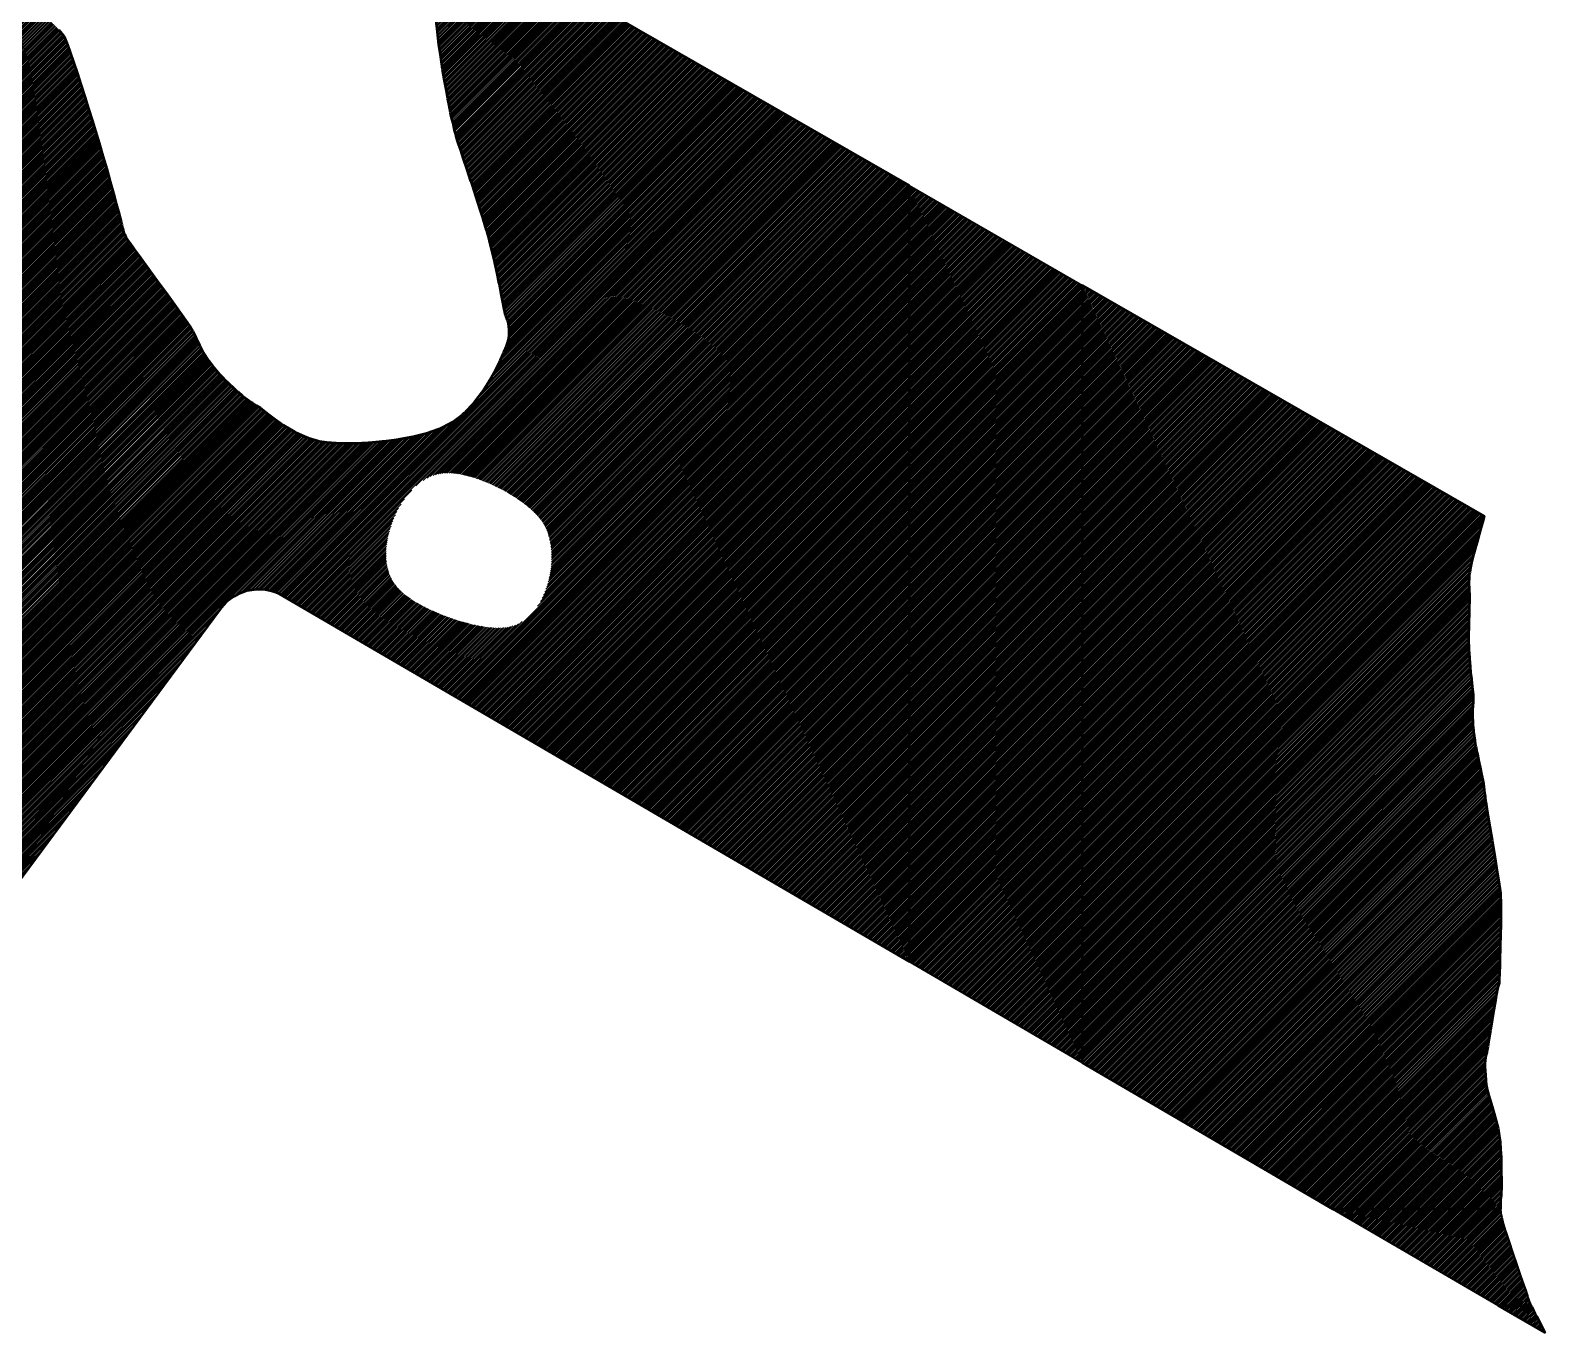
# Model space of a CAD drawing. Header units: metres. Extents: x 729569 to 733474, y 1423763 to 1426173.
# Drawn here: x 732078.2 to 732235.3, y 1424940 to 1425075.1 of the extents above; entities that cross this region are included whole.
import ezdxf

# ---------------------------------------------------------------- set-up
doc = ezdxf.new("R2010")
doc.units = ezdxf.units.M
for name, color, linetype in [('GREEN_AREA', 7, 'Continuous'), ('PARCEL_BORDER', 7, 'Continuous'), ('ROADS_LOCAL', 7, 'Continuous'), ('ROADS_MAIN', 7, 'Continuous')]:
    doc.layers.add(name, color=color, linetype=linetype)

msp = doc.modelspace()

# ---------------------------------------------------------------- hatches: boundary and pattern name
at = {"layer": 'GREEN_AREA', "true_color": 0x96c896}
h = msp.add_hatch(dxfattribs=at)
h.set_pattern_fill('SOLID')
h.paths.add_polyline_path([(732054.48, 1425102.01), (732054.74, 1425103.27), (732054.97, 1425104.36), (732055.14, 1425105.15), (732055.2, 1425105.41), (732055.22, 1425105.48), (732055.26, 1425105.62), (732055.31, 1425105.8), (732055.35, 1425105.96), (732055.4, 1425106.19), (732055.43, 1425106.42), (732055.45, 1425106.61), (732055.46, 1425106.78), (732055.46, 1425106.82), (732055.47, 1425106.88), (732055.54, 1425107.4), (732055.54, 1425107.42), (732055.64, 1425108.18), (732055.65, 1425108.22), (732055.76, 1425109.16), (732055.77, 1425109.22), (732055.87, 1425110.28), (732055.88, 1425110.35), (732055.96, 1425111.47), (732055.97, 1425111.57), (732056.01, 1425112.69), (732056.02, 1425112.83), (732056.02, 1425112.84), (732072.45, 1425112.84), (732072.36, 1425112.67), (732072.35, 1425112.65), (732072.01, 1425111.99), (732071.97, 1425111.9), (732071.64, 1425111.19), (732071.57, 1425111.04), (732071.27, 1425110.28), (732071.19, 1425110.08), (732070.94, 1425109.27), (732070.86, 1425109.01), (732070.67, 1425108.15), (732070.61, 1425107.77), (732070.54, 1425107), (732070.53, 1425106.75), (732070.52, 1425105.72), (732070.52, 1425105.6), (732070.56, 1425104.37), (732070.57, 1425104.3), (732070.64, 1425102.93), (732070.65, 1425102.89), (732070.75, 1425101.45), (732070.75, 1425101.42), (732070.86, 1425099.97), (732070.87, 1425099.96), (732070.98, 1425098.56), (732071.08, 1425097.29), (732071.16, 1425096.22), (732071.19, 1425095.43), (732071.2, 1425094.63), (732071.17, 1425093.82), (732071.12, 1425092.98), (732071.08, 1425092.15), (732071.07, 1425092.1), (732071.04, 1425091.32), (732071.04, 1425091.19), (732071.05, 1425090.48), (732071.06, 1425090.24), (732071.11, 1425089.6), (732071.17, 1425089.22), (732071.29, 1425088.65), (732071.36, 1425088.38), (732071.46, 1425088.11), (732071.76, 1425087.41), (732071.95, 1425087.02), (732072.37, 1425086.33), (732072.52, 1425086.11), (732072.98, 1425085.48), (732073.08, 1425085.35), (732073.52, 1425084.82), (732073.58, 1425084.75), (732073.76, 1425084.54), (732073.76, 1425084.53), (732073.85, 1425084.23), (732073.97, 1425083.95), (732074.12, 1425083.69), (732074.29, 1425083.44), (732074.49, 1425083.21), (732074.71, 1425083), (732074.84, 1425082.87), (732075.06, 1425082.7), (732075.12, 1425082.66), (732075.4, 1425082.28), (732075.96, 1425081.48), (732076.62, 1425080.55), (732076.62, 1425080.54), (732077.31, 1425079.58), (732077.32, 1425079.56), (732077.96, 1425078.66), (732077.98, 1425078.63), (732078.53, 1425077.89), (732078.58, 1425077.82), (732078.97, 1425077.33), (732079.11, 1425077.16), (732079.56, 1425076.66), (732079.67, 1425076.55), (732080.12, 1425076.1), (732080.17, 1425076.05), (732080.58, 1425075.66), (732080.89, 1425075.36), (732081.1, 1425075.12), (732081.3, 1425074.89), (732081.47, 1425074.68), (732081.57, 1425074.54), (732081.66, 1425074.4), (732081.74, 1425074.25), (732081.81, 1425074.08), (732082.01, 1425073.54), (732082.3, 1425072.74), (732082.63, 1425071.75), (732083.01, 1425070.63), (732083.41, 1425069.42), (732083.81, 1425068.17), (732084.21, 1425066.92), (732084.59, 1425065.73), (732084.93, 1425064.61), (732085.3, 1425063.35), (732085.69, 1425062.01), (732086.08, 1425060.66), (732086.45, 1425059.34), (732086.79, 1425058.12), (732087.08, 1425057.07), (732087.31, 1425056.24), (732087.46, 1425055.7), (732087.49, 1425055.58), (732087.5, 1425055.55), (732087.52, 1425055.45), (732087.55, 1425055.34), (732087.59, 1425055.19), (732087.61, 1425055), (732087.64, 1425054.88), (732087.69, 1425054.64), (732087.74, 1425054.46), (732087.84, 1425054.13), (732087.92, 1425053.94), (732088.06, 1425053.62), (732088.25, 1425053.32), (732088.43, 1425053.06), (732088.47, 1425053.01), (732088.93, 1425052.37), (732088.93, 1425052.36), (732089.61, 1425051.44), (732090.43, 1425050.32), (732091.33, 1425049.09), (732092.25, 1425047.83), (732093.12, 1425046.62), (732093.89, 1425045.56), (732094.46, 1425044.74), (732094.76, 1425044.29), (732095.01, 1425043.86), (732095.22, 1425043.43), (732095.44, 1425042.95), (732095.46, 1425042.92), (732095.7, 1425042.4), (732095.78, 1425042.25), (732096.07, 1425041.72), (732096.2, 1425041.51), (732096.57, 1425040.94), (732096.69, 1425040.77), (732097.12, 1425040.2), (732097.22, 1425040.07), (732097.66, 1425039.56), (732097.75, 1425039.45), (732098.19, 1425038.98), (732098.27, 1425038.89), (732098.7, 1425038.47), (732098.77, 1425038.4), (732099.19, 1425038.02), (732099.24, 1425037.97), (732099.63, 1425037.62), (732099.71, 1425037.56), (732100.14, 1425037.2), (732100.26, 1425037.1), (732100.65, 1425036.81), (732100.76, 1425036.73), (732101.14, 1425036.47), (732101.21, 1425036.43), (732101.62, 1425036.17), (732101.62, 1425036.16), (732102.02, 1425035.91), (732102.34, 1425035.68), (732102.85, 1425035.27), (732102.88, 1425035.25), (732103.55, 1425034.74), (732103.65, 1425034.66), (732104.41, 1425034.13), (732104.58, 1425034.01), (732105.41, 1425033.52), (732105.69, 1425033.37), (732106.57, 1425032.96), (732106.98, 1425032.8), (732107.9, 1425032.52), (732108.13, 1425032.47), (732108.36, 1425032.42), (732109.15, 1425032.32), (732109.39, 1425032.3), (732110.41, 1425032.25), (732110.57, 1425032.24), (732111.76, 1425032.25), (732111.89, 1425032.25), (732113.19, 1425032.32), (732113.32, 1425032.32), (732114.69, 1425032.45), (732114.81, 1425032.46), (732116.19, 1425032.64), (732116.34, 1425032.66), (732117.68, 1425032.91), (732117.86, 1425032.95), (732119.1, 1425033.25), (732119.35, 1425033.33), (732120.43, 1425033.7), (732120.8, 1425033.85), (732121.67, 1425034.29), (732121.93, 1425034.43), (732122.17, 1425034.6), (732122.98, 1425035.23), (732123.16, 1425035.38), (732123.32, 1425035.54), (732124.08, 1425036.34), (732124.29, 1425036.59), (732124.99, 1425037.5), (732125.12, 1425037.69), (732125.74, 1425038.66), (732125.84, 1425038.81), (732126.37, 1425039.77), (732126.44, 1425039.89), (732126.88, 1425040.78), (732126.94, 1425040.89), (732127.27, 1425041.64), (732127.32, 1425041.76), (732127.54, 1425042.31), (732127.62, 1425042.53), (732127.71, 1425042.82), (732127.78, 1425043.13), (732127.83, 1425043.44), (732127.84, 1425043.76), (732127.83, 1425044.05), (732127.81, 1425044.35), (732127.76, 1425044.65), (732127.68, 1425044.93), (732127.6, 1425045.19), (732127.49, 1425045.48), (732127.42, 1425045.63), (732127.42, 1425045.63), (732127.4, 1425045.7), (732127.31, 1425046.19), (732127.17, 1425046.91), (732127.17, 1425046.91), (732127, 1425047.78), (732127, 1425047.8), (732126.81, 1425048.78), (732126.8, 1425048.8), (732126.58, 1425049.86), (732126.58, 1425049.89), (732126.34, 1425050.99), (732126.33, 1425051.03), (732126.08, 1425052.12), (732126.06, 1425052.17), (732125.8, 1425053.21), (732125.78, 1425053.29), (732125.5, 1425054.29), (732125.48, 1425054.35), (732125.13, 1425055.5), (732125.12, 1425055.53), (732124.73, 1425056.79), (732124.72, 1425056.81), (732124.3, 1425058.11), (732124.3, 1425058.12), (732123.88, 1425059.41), (732123.87, 1425059.42), (732123.47, 1425060.63), (732123.47, 1425060.64), (732123.1, 1425061.73), (732122.8, 1425062.64), (732122.58, 1425063.29), (732122.48, 1425063.61), (732122.38, 1425063.95), (732122.29, 1425064.27), (732122.21, 1425064.58), (732122.13, 1425064.92), (732122.04, 1425065.3), (732122.04, 1425065.31), (732121.92, 1425065.77), (732121.83, 1425066.15), (732121.76, 1425066.49), (732121.67, 1425066.93), (732121.6, 1425067.29), (732121.6, 1425067.3), (732121.48, 1425067.94), (732121.32, 1425068.8), (732121.13, 1425069.85), (732120.93, 1425071.02), (732120.73, 1425072.29), (732120.54, 1425073.6), (732120.39, 1425074.89), (732120.27, 1425076.11), (732120.22, 1425077.22), (732120.21, 1425078.26), (732120.25, 1425079.48), (732120.32, 1425080.83), (732120.43, 1425082.25), (732120.55, 1425083.67), (732120.69, 1425085.05), (732120.83, 1425086.34), (732120.88, 1425086.79), (732169.32, 1425058.95), (732169.32, 1424978.5), (732104.39, 1425016.4), (732103.96, 1425016.62), (732103.51, 1425016.8), (732103.04, 1425016.94), (732102.56, 1425017.03), (732102.08, 1425017.07), (732101.59, 1425017.07), (732101.11, 1425017.02), (732100.63, 1425016.92), (732100.16, 1425016.78), (732099.71, 1425016.59), (732099.29, 1425016.36), (732098.88, 1425016.09), (732098.51, 1425015.78), (732098.16, 1425015.43), (732097.85, 1425015.05), (732051.76, 1424952.84), (732048.89, 1424952.84), (732048.89, 1425001.2), (732053.88, 1425001.2), (732053.88, 1425043.93), (732026.34, 1425043.93), (732026.34, 1425001.2), (732026.34, 1424952.84), (732011.68, 1424952.84), (732011.68, 1425069.32), (731949.32, 1425069.32), (731949.32, 1425112.84), (732034.75, 1425112.84), (732034.86, 1425112.36), (732034.88, 1425112.27), (732034.93, 1425112.05), (732034.98, 1425111.74), (732035.04, 1425111.33), (732035.11, 1425110.79), (732035.11, 1425110.79), (732035.19, 1425110.22), (732035.2, 1425110.14), (732035.29, 1425109.54), (732035.32, 1425109.41), (732035.46, 1425108.74), (732035.5, 1425108.56), (732035.68, 1425107.89), (732035.7, 1425107.79), (732035.97, 1425106.91), (732035.98, 1425106.87), (732036.31, 1425105.86), (732036.31, 1425105.85), (732036.65, 1425104.8), (732036.97, 1425103.8), (732037.22, 1425102.95), (732037.32, 1425102.59), (732037.25, 1425102.45), (732037.14, 1425102.15), (732037.02, 1425101.74), (732036.95, 1425101.48), (732036.9, 1425101.22), (732036.88, 1425100.95), (732036.87, 1425100.49), (732036.87, 1425100.19), (732036.91, 1425099.9), (732036.97, 1425099.6), (732037.06, 1425099.32), (732037.25, 1425098.83), (732037.36, 1425098.59), (732037.82, 1425097.64), (732037.85, 1425097.57), (732038.53, 1425096.27), (732038.55, 1425096.24), (732039.38, 1425094.69), (732039.39, 1425094.67), (732040.31, 1425092.98), (732040.31, 1425092.97), (732041.26, 1425091.24), (732041.26, 1425091.23), (732042.18, 1425089.57), (732043.01, 1425088.07), (732043.67, 1425086.86), (732043.86, 1425086.51), (732043.85, 1425086.34), (732043.87, 1425086.04), (732043.92, 1425085.75), (732043.99, 1425085.46), (732044.09, 1425085.18), (732044.23, 1425084.91), (732044.38, 1425084.66), (732044.56, 1425084.42), (732044.77, 1425084.2), (732044.99, 1425084.01), (732045.23, 1425083.83), (732045.49, 1425083.69), (732045.76, 1425083.56), (732046.04, 1425083.47), (732046.33, 1425083.4), (732046.63, 1425083.37), (732046.93, 1425083.36), (732047.22, 1425083.38), (732047.52, 1425083.43), (732047.8, 1425083.51), (732048.08, 1425083.62), (732048.35, 1425083.75), (732048.6, 1425083.92), (732048.83, 1425084.1), (732049.05, 1425084.31), (732049.24, 1425084.53), (732049.41, 1425084.78), (732049.55, 1425085.04), (732049.67, 1425085.31), (732049.72, 1425085.46), (732049.8, 1425085.69), (732049.85, 1425085.92), (732049.88, 1425086.05), (732049.95, 1425086.29), (732049.97, 1425086.36), (732049.99, 1425086.42), (732050.26, 1425087.18), (732050.65, 1425088.29), (732051.13, 1425089.65), (732051.65, 1425091.14), (732051.65, 1425091.14), (732052.18, 1425092.64), (732052.18, 1425092.65), (732052.67, 1425094.05), (732052.67, 1425094.06), (732053.08, 1425095.25), (732053.09, 1425095.27), (732053.38, 1425096.14), (732053.4, 1425096.21), (732053.53, 1425096.63), (732053.63, 1425097.06), (732053.68, 1425097.42), (732053.71, 1425097.72), (732053.73, 1425098.03), (732053.73, 1425098.09), (732053.74, 1425098.31), (732053.75, 1425098.45), (732053.81, 1425098.76), (732053.98, 1425099.6), (732054.21, 1425100.74), (732054.48, 1425102.01)])
h.paths.add_polyline_path([(732128.6, 1425026.54), (732128.38, 1425026.68), (732127.33, 1425027.31), (732127.13, 1425027.42), (732126, 1425027.97), (732125.78, 1425028.07), (732124.66, 1425028.51), (732124.37, 1425028.61), (732123.32, 1425028.91), (732122.93, 1425029), (732122.18, 1425029.11), (732121.95, 1425029.13), (732121.71, 1425029.14), (732121.23, 1425029.13), (732120.97, 1425029.12), (732120.72, 1425029.08), (732120.44, 1425029.03), (732120.05, 1425028.93), (732119.93, 1425028.89), (732119.67, 1425028.79), (732119.54, 1425028.74), (732119.24, 1425028.59), (732118.98, 1425028.44), (732118.79, 1425028.32), (732118.61, 1425028.19), (732118.22, 1425027.88), (732118.04, 1425027.72), (732117.87, 1425027.55), (732117.38, 1425027.02), (732117.23, 1425026.84), (732117.1, 1425026.65), (732116.55, 1425025.83), (732116.35, 1425025.48), (732115.9, 1425024.54), (732115.76, 1425024.19), (732115.43, 1425023.21), (732115.32, 1425022.81), (732115.14, 1425021.84), (732115.1, 1425021.61), (732115.08, 1425021.39), (732115.06, 1425020.66), (732115.06, 1425020.42), (732115.08, 1425020.18), (732115.14, 1425019.69), (732115.17, 1425019.47), (732115.22, 1425019.26), (732115.31, 1425018.96), (732115.41, 1425018.66), (732115.46, 1425018.52), (732115.58, 1425018.25), (732115.65, 1425018.13), (732115.76, 1425017.94), (732115.88, 1425017.75), (732116.06, 1425017.51), (732116.22, 1425017.3), (732116.4, 1425017.11), (732116.78, 1425016.74), (732116.95, 1425016.59), (732117.13, 1425016.45), (732117.83, 1425015.96), (732118.13, 1425015.77), (732119.24, 1425015.16), (732119.47, 1425015.05), (732120.76, 1425014.49), (732120.95, 1425014.41), (732122.3, 1425013.93), (732122.5, 1425013.86), (732123.83, 1425013.49), (732124.07, 1425013.43), (732125.28, 1425013.2), (732125.61, 1425013.16), (732126.42, 1425013.09), (732126.65, 1425013.08), (732126.87, 1425013.09), (732127.36, 1425013.13), (732127.63, 1425013.16), (732127.9, 1425013.22), (732128.15, 1425013.28), (732128.39, 1425013.36), (732128.63, 1425013.45), (732128.73, 1425013.5), (732129.03, 1425013.65), (732129.13, 1425013.71), (732129.41, 1425013.9), (732129.61, 1425014.05), (732129.8, 1425014.2), (732129.97, 1425014.36), (732130.25, 1425014.66), (732130.42, 1425014.85), (732130.58, 1425015.05), (732130.92, 1425015.55), (732131.05, 1425015.76), (732131.16, 1425015.98), (732131.51, 1425016.74), (732131.66, 1425017.13), (732131.92, 1425017.98), (732132, 1425018.35), (732132.16, 1425019.25), (732132.2, 1425019.63), (732132.23, 1425020.52), (732132.22, 1425020.92), (732132.16, 1425021.6), (732132.09, 1425021.98), (732131.99, 1425022.44), (732131.89, 1425022.77), (732131.8, 1425023.05), (732131.71, 1425023.27), (732131.65, 1425023.4), (732131.56, 1425023.59), (732131.5, 1425023.71), (732131.33, 1425023.98), (732131.17, 1425024.22), (732130.94, 1425024.52), (732130.6, 1425024.9), (732130.35, 1425025.16), (732129.76, 1425025.68), (732129.51, 1425025.88), (732128.6, 1425026.54)])
h = msp.add_hatch(dxfattribs=at)
h.set_pattern_fill('SOLID')
h.paths.add_polyline_path([(732229.12, 1424995.14), (732229.13, 1424995.07), (732229.21, 1424994.58), (732229.21, 1424994.56), (732229.36, 1424993.65), (732229.36, 1424993.65), (732229.56, 1424992.44), (732229.79, 1424991.05), (732230.03, 1424989.6), (732230.25, 1424988.2), (732230.45, 1424986.98), (732230.59, 1424986.06), (732230.65, 1424985.6), (732230.68, 1424985.19), (732230.7, 1424984.82), (732230.71, 1424984.44), (732230.71, 1424984), (732230.71, 1424983.47), (732230.71, 1424983.01), (732230.7, 1424982.56), (732230.69, 1424982.08), (732230.67, 1424981.56), (732230.65, 1424981.01), (732230.65, 1424981), (732230.64, 1424980.39), (732230.64, 1424980.38), (732230.62, 1424979.74), (732230.62, 1424979.74), (732230.6, 1424978.96), (732230.58, 1424978.12), (732230.56, 1424977.31), (732230.54, 1424976.61), (732230.53, 1424976.25), (732230.5, 1424976.17), (732230.42, 1424975.93), (732230.33, 1424975.56), (732230.27, 1424975.24), (732230.26, 1424975.19), (732230.14, 1424974.5), (732230.14, 1424974.49), (732229.98, 1424973.54), (732229.98, 1424973.54), (732229.8, 1424972.46), (732229.62, 1424971.38), (732229.46, 1424970.42), (732229.34, 1424969.69), (732229.29, 1424969.36), (732229.23, 1424969.07), (732229.16, 1424968.76), (732229.16, 1424968.75), (732229.11, 1424968.49), (732229.09, 1424968.38), (732229.07, 1424968.25), (732229.03, 1424967.91), (732229.03, 1424967.57), (732229.07, 1424967.23), (732229.08, 1424967.15), (732229.1, 1424966.79), (732229.11, 1424966.72), (732229.14, 1424966.21), (732229.16, 1424966.05), (732229.22, 1424965.54), (732229.29, 1424965.21), (732229.38, 1424964.84), (732229.42, 1424964.69), (732229.58, 1424964.14), (732229.59, 1424964.12), (732229.79, 1424963.45), (732230.01, 1424962.71), (732230.22, 1424961.94), (732230.41, 1424961.18), (732230.54, 1424960.47), (732230.62, 1424959.81), (732230.68, 1424959.05), (732230.72, 1424958.22), (732230.74, 1424957.4), (732230.75, 1424956.61), (732230.76, 1424955.9), (732230.76, 1424955.31), (732230.76, 1424955.3), (732230.76, 1424954.92), (732230.75, 1424954.58), (732230.72, 1424954.25), (732230.68, 1424953.85), (732230.67, 1424953.65), (732230.66, 1424953.24), (732230.67, 1424952.91), (732230.68, 1424952.84), (732213.28, 1424952.84), (732187.32, 1424967.99), (732187.32, 1425048.61), (732228.96, 1425024.69), (732228.85, 1425024.29), (732228.85, 1425024.28), (732228.63, 1425023.45), (732228.46, 1425022.81), (732228.27, 1425022.13), (732228.08, 1425021.45), (732228.08, 1425021.44), (732227.9, 1425020.8), (732227.88, 1425020.75), (732227.73, 1425020.16), (732227.7, 1425020.06), (732227.58, 1425019.53), (732227.54, 1425019.35), (732227.47, 1425018.88), (732227.43, 1425018.62), (732227.4, 1425018.15), (732227.39, 1425017.91), (732227.39, 1425017.5), (732227.4, 1425017.34), (732227.42, 1425016.94), (732227.42, 1425016.93), (732227.44, 1425016.57), (732227.45, 1425016.22), (732227.45, 1425015.85), (732227.43, 1425015.27), (732227.4, 1425014.56), (732227.4, 1425014.54), (732227.38, 1425013.73), (732227.38, 1425013.7), (732227.37, 1425012.84), (732227.36, 1425012.79), (732227.36, 1425011.91), (732227.36, 1425011.84), (732227.39, 1425010.96), (732227.39, 1425010.86), (732227.44, 1425010), (732227.44, 1425009.91), (732227.51, 1425009.05), (732227.52, 1425009), (732227.6, 1425008.17), (732227.61, 1425008.14), (732227.69, 1425007.37), (732227.69, 1425007.36), (732227.77, 1425006.7), (732227.82, 1425006.2), (732227.84, 1425005.92), (732227.84, 1425005.66), (732227.82, 1425005.38), (732227.79, 1425005.03), (732227.79, 1425004.97), (732227.77, 1425004.58), (732227.76, 1425004.41), (732227.76, 1425003.96), (732227.76, 1425003.84), (732227.78, 1425003.38), (732227.79, 1425003.3), (732227.81, 1425002.9), (732227.82, 1425002.8), (732227.86, 1425002.42), (732227.87, 1425002.34), (732227.92, 1425001.94), (732227.92, 1425001.9), (732227.99, 1425001.44), (732228, 1425001.35), (732228.08, 1425000.88), (732228.1, 1425000.82), (732228.22, 1425000.17), (732228.23, 1425000.14), (732228.38, 1424999.4), (732228.39, 1424999.39), (732228.55, 1424998.61), (732228.7, 1424997.88), (732228.82, 1424997.28), (732228.89, 1424996.92), (732228.94, 1424996.6), (732228.98, 1424996.29), (732229.01, 1424995.97), (732229.01, 1424995.96), (732229.06, 1424995.6), (732229.06, 1424995.55), (732229.12, 1424995.14)])
h = msp.add_hatch(dxfattribs=at)
h.set_pattern_fill('SOLID')
h.paths.add_polyline_path([(732234.91, 1424940.7), (732235.25, 1424940.02), (732230.42, 1424942.84), (732233.83, 1424942.84), (732233.85, 1424942.8), (732233.9, 1424942.69), (732234.05, 1424942.4), (732234.07, 1424942.37), (732234.23, 1424942.05), (732234.4, 1424941.72), (732234.59, 1424941.35), (732234.91, 1424940.7)])
at = {"layer": 'ROADS_LOCAL', "true_color": 0x999999}
h = msp.add_hatch(dxfattribs=at)
h.set_pattern_fill('SOLID')
h.paths.add_polyline_path([(732230.42, 1424942.84), (732213.28, 1424952.84), (732230.68, 1424952.84), (732230.71, 1424952.44), (732230.74, 1424952.21), (732230.79, 1424951.99), (732230.91, 1424951.51), (732230.95, 1424951.35), (732231.19, 1424950.54), (732231.21, 1424950.49), (732231.55, 1424949.45), (732231.56, 1424949.43), (732231.95, 1424948.26), (732231.95, 1424948.25), (732232.36, 1424947.05), (732232.36, 1424947.04), (732232.75, 1424945.92), (732232.75, 1424945.91), (732233.08, 1424944.96), (732233.32, 1424944.28), (732233.4, 1424944.04), (732233.45, 1424943.88), (732233.5, 1424943.68), (732233.56, 1424943.5), (732233.65, 1424943.27), (732233.74, 1424943.03), (732233.83, 1424942.84), (732230.42, 1424942.84)])
at = {"layer": 'ROADS_MAIN', "true_color": 0x999999}
h = msp.add_hatch(dxfattribs=at)
h.set_pattern_fill('SOLID')
h.paths.add_polyline_path([(732169.32, 1425058.95), (732187.32, 1425048.61), (732187.32, 1424967.99), (732169.32, 1424978.5), (732169.32, 1425058.95)])

# ---------------------------------------------------------------- linework, layer by layer
at = {"layer": 'PARCEL_BORDER', "lineweight": 50, "true_color": 0x326432}
for points in [[(732120.88, 1425086.79), (732169.32, 1425058.95), (732169.32, 1424978.5), (732104.39, 1425016.4), (732103.96, 1425016.62), (732103.51, 1425016.8), (732103.04, 1425016.94), (732102.56, 1425017.03), (732102.08, 1425017.07), (732101.59, 1425017.07), (732101.11, 1425017.02), (732100.63, 1425016.92), (732100.16, 1425016.78), (732099.71, 1425016.59), (732099.29, 1425016.36), (732098.88, 1425016.09), (732098.51, 1425015.78), (732098.16, 1425015.43), (732097.85, 1425015.05), (732051.76, 1424952.84)], [(732081.1, 1425075.12), (732081.3, 1425074.89), (732081.47, 1425074.68), (732081.57, 1425074.54), (732081.66, 1425074.4), (732081.74, 1425074.25), (732081.81, 1425074.08), (732082.01, 1425073.54), (732082.3, 1425072.74), (732082.63, 1425071.75), (732083.01, 1425070.63), (732083.41, 1425069.42), (732083.81, 1425068.17), (732084.21, 1425066.92), (732084.59, 1425065.73), (732084.93, 1425064.61), (732085.3, 1425063.35), (732085.69, 1425062.01), (732086.08, 1425060.66), (732086.45, 1425059.34), (732086.79, 1425058.12), (732087.08, 1425057.07), (732087.31, 1425056.24), (732087.46, 1425055.7), (732087.49, 1425055.58), (732087.5, 1425055.55), (732087.52, 1425055.45), (732087.55, 1425055.34), (732087.59, 1425055.19), (732087.61, 1425055), (732087.64, 1425054.88), (732087.69, 1425054.64), (732087.74, 1425054.46), (732087.84, 1425054.13), (732087.92, 1425053.94), (732088.06, 1425053.62), (732088.25, 1425053.32), (732088.43, 1425053.06), (732088.47, 1425053.01), (732088.93, 1425052.37), (732088.93, 1425052.36), (732089.61, 1425051.44), (732090.43, 1425050.32), (732091.33, 1425049.09), (732092.25, 1425047.83), (732093.12, 1425046.62), (732093.89, 1425045.56), (732094.46, 1425044.74), (732094.76, 1425044.29), (732095.01, 1425043.86), (732095.22, 1425043.43), (732095.44, 1425042.95), (732095.46, 1425042.92), (732095.7, 1425042.4), (732095.78, 1425042.25), (732096.07, 1425041.72), (732096.2, 1425041.51), (732096.57, 1425040.94), (732096.69, 1425040.77), (732097.12, 1425040.2), (732097.22, 1425040.07), (732097.66, 1425039.56), (732097.75, 1425039.45), (732098.19, 1425038.98), (732098.27, 1425038.89), (732098.7, 1425038.47), (732098.77, 1425038.4), (732099.19, 1425038.02), (732099.24, 1425037.97), (732099.63, 1425037.62), (732099.71, 1425037.56), (732100.14, 1425037.2), (732100.26, 1425037.1), (732100.65, 1425036.81), (732100.76, 1425036.73), (732101.14, 1425036.47), (732101.21, 1425036.43), (732101.62, 1425036.17), (732101.62, 1425036.16), (732102.02, 1425035.91), (732102.34, 1425035.68), (732102.85, 1425035.27), (732102.88, 1425035.25), (732103.55, 1425034.74), (732103.65, 1425034.66), (732104.41, 1425034.13), (732104.58, 1425034.01), (732105.41, 1425033.52), (732105.69, 1425033.37), (732106.57, 1425032.96), (732106.98, 1425032.8), (732107.9, 1425032.52), (732108.13, 1425032.47), (732108.36, 1425032.42), (732109.15, 1425032.32), (732109.39, 1425032.3), (732110.41, 1425032.25), (732110.57, 1425032.24), (732111.76, 1425032.25), (732111.89, 1425032.25), (732113.19, 1425032.32), (732113.32, 1425032.32), (732114.69, 1425032.45), (732114.81, 1425032.46), (732116.19, 1425032.64), (732116.34, 1425032.66), (732117.68, 1425032.91), (732117.86, 1425032.95), (732119.1, 1425033.25), (732119.35, 1425033.33), (732120.43, 1425033.7), (732120.8, 1425033.85), (732121.67, 1425034.29), (732121.93, 1425034.43), (732122.17, 1425034.6), (732122.98, 1425035.23), (732123.16, 1425035.38), (732123.32, 1425035.54), (732124.08, 1425036.34), (732124.29, 1425036.59), (732124.99, 1425037.5), (732125.12, 1425037.69), (732125.74, 1425038.66), (732125.84, 1425038.81), (732126.37, 1425039.77), (732126.44, 1425039.89), (732126.88, 1425040.78), (732126.94, 1425040.89), (732127.27, 1425041.64), (732127.32, 1425041.76), (732127.54, 1425042.31), (732127.62, 1425042.53), (732127.71, 1425042.82), (732127.78, 1425043.13), (732127.83, 1425043.44), (732127.84, 1425043.76), (732127.83, 1425044.05), (732127.81, 1425044.35), (732127.76, 1425044.65), (732127.68, 1425044.93), (732127.6, 1425045.19), (732127.49, 1425045.48), (732127.42, 1425045.63), (732127.42, 1425045.63), (732127.4, 1425045.7), (732127.31, 1425046.19), (732127.17, 1425046.91), (732127.17, 1425046.91), (732127, 1425047.78), (732127, 1425047.8), (732126.81, 1425048.78), (732126.8, 1425048.8), (732126.58, 1425049.86), (732126.58, 1425049.89), (732126.34, 1425050.99), (732126.33, 1425051.03), (732126.08, 1425052.12), (732126.06, 1425052.17), (732125.8, 1425053.21), (732125.78, 1425053.29), (732125.5, 1425054.29), (732125.48, 1425054.35), (732125.13, 1425055.5), (732125.12, 1425055.53), (732124.73, 1425056.79), (732124.72, 1425056.81), (732124.3, 1425058.11), (732124.3, 1425058.12), (732123.88, 1425059.41), (732123.87, 1425059.42), (732123.47, 1425060.63), (732123.47, 1425060.64), (732123.1, 1425061.73), (732122.8, 1425062.64), (732122.58, 1425063.29), (732122.48, 1425063.61), (732122.38, 1425063.95), (732122.29, 1425064.27), (732122.21, 1425064.58), (732122.13, 1425064.92), (732122.04, 1425065.3), (732122.04, 1425065.31), (732121.92, 1425065.77), (732121.83, 1425066.15), (732121.76, 1425066.49), (732121.67, 1425066.93), (732121.6, 1425067.29), (732121.6, 1425067.3), (732121.48, 1425067.94), (732121.32, 1425068.8), (732121.13, 1425069.85), (732120.93, 1425071.02), (732120.73, 1425072.29), (732120.54, 1425073.6), (732120.39, 1425074.89), (732120.27, 1425076.11)]]:
    msp.add_lwpolyline(points, dxfattribs=at)
at = {"layer": 'PARCEL_BORDER', "lineweight": 40, "true_color": 0x323232}
for points in [[(732169.32, 1425058.95), (732187.32, 1425048.61), (732187.32, 1424967.99), (732169.32, 1424978.5), (732169.32, 1425058.95)], [(732230.42, 1424942.84), (732213.28, 1424952.84), (732230.68, 1424952.84), (732230.71, 1424952.44), (732230.74, 1424952.21), (732230.79, 1424951.99), (732230.91, 1424951.51), (732230.95, 1424951.35), (732231.19, 1424950.54), (732231.21, 1424950.49), (732231.55, 1424949.45), (732231.56, 1424949.43), (732231.95, 1424948.26), (732231.95, 1424948.25), (732232.36, 1424947.05), (732232.36, 1424947.04), (732232.75, 1424945.92), (732232.75, 1424945.91), (732233.08, 1424944.96), (732233.32, 1424944.28), (732233.4, 1424944.04), (732233.45, 1424943.88), (732233.5, 1424943.68), (732233.56, 1424943.5), (732233.65, 1424943.27), (732233.74, 1424943.03), (732233.83, 1424942.84), (732230.42, 1424942.84)]]:
    msp.add_lwpolyline(points, close=True, dxfattribs=at)
at = {"layer": 'PARCEL_BORDER', "lineweight": 50, "true_color": 0x326432}
for points in [[(732229.12, 1424995.14), (732229.13, 1424995.07), (732229.21, 1424994.58), (732229.21, 1424994.56), (732229.36, 1424993.65), (732229.36, 1424993.65), (732229.56, 1424992.44), (732229.79, 1424991.05), (732230.03, 1424989.6), (732230.25, 1424988.2), (732230.45, 1424986.98), (732230.59, 1424986.06), (732230.65, 1424985.6), (732230.68, 1424985.19), (732230.7, 1424984.82), (732230.71, 1424984.44), (732230.71, 1424984), (732230.71, 1424983.47), (732230.71, 1424983.01), (732230.7, 1424982.56), (732230.69, 1424982.08), (732230.67, 1424981.56), (732230.65, 1424981.01), (732230.65, 1424981), (732230.64, 1424980.39), (732230.64, 1424980.38), (732230.62, 1424979.74), (732230.62, 1424979.74), (732230.6, 1424978.96), (732230.58, 1424978.12), (732230.56, 1424977.31), (732230.54, 1424976.61), (732230.53, 1424976.25), (732230.5, 1424976.17), (732230.42, 1424975.93), (732230.33, 1424975.56), (732230.27, 1424975.24), (732230.26, 1424975.19), (732230.14, 1424974.5), (732230.14, 1424974.49), (732229.98, 1424973.54), (732229.98, 1424973.54), (732229.8, 1424972.46), (732229.62, 1424971.38), (732229.46, 1424970.42), (732229.34, 1424969.69), (732229.29, 1424969.36), (732229.23, 1424969.07), (732229.16, 1424968.76), (732229.16, 1424968.75), (732229.11, 1424968.49), (732229.09, 1424968.38), (732229.07, 1424968.25), (732229.03, 1424967.91), (732229.03, 1424967.57), (732229.07, 1424967.23), (732229.08, 1424967.15), (732229.1, 1424966.79), (732229.11, 1424966.72), (732229.14, 1424966.21), (732229.16, 1424966.05), (732229.22, 1424965.54), (732229.29, 1424965.21), (732229.38, 1424964.84), (732229.42, 1424964.69), (732229.58, 1424964.14), (732229.59, 1424964.12), (732229.79, 1424963.45), (732230.01, 1424962.71), (732230.22, 1424961.94), (732230.41, 1424961.18), (732230.54, 1424960.47), (732230.62, 1424959.81), (732230.68, 1424959.05), (732230.72, 1424958.22), (732230.74, 1424957.4), (732230.75, 1424956.61), (732230.76, 1424955.9), (732230.76, 1424955.31), (732230.76, 1424955.3), (732230.76, 1424954.92), (732230.75, 1424954.58), (732230.72, 1424954.25), (732230.68, 1424953.85), (732230.67, 1424953.65), (732230.66, 1424953.24), (732230.67, 1424952.91), (732230.68, 1424952.84), (732213.28, 1424952.84), (732187.32, 1424967.99), (732187.32, 1425048.61), (732228.96, 1425024.69), (732228.85, 1425024.29), (732228.85, 1425024.28), (732228.63, 1425023.45), (732228.46, 1425022.81), (732228.27, 1425022.13), (732228.08, 1425021.45), (732228.08, 1425021.44), (732227.9, 1425020.8), (732227.88, 1425020.75), (732227.73, 1425020.16), (732227.7, 1425020.06), (732227.58, 1425019.53), (732227.54, 1425019.35), (732227.47, 1425018.88), (732227.43, 1425018.62), (732227.4, 1425018.15), (732227.39, 1425017.91), (732227.39, 1425017.5), (732227.4, 1425017.34), (732227.42, 1425016.94), (732227.42, 1425016.93), (732227.44, 1425016.57), (732227.45, 1425016.22), (732227.45, 1425015.85), (732227.43, 1425015.27), (732227.4, 1425014.56), (732227.4, 1425014.54), (732227.38, 1425013.73), (732227.38, 1425013.7), (732227.37, 1425012.84), (732227.36, 1425012.79), (732227.36, 1425011.91), (732227.36, 1425011.84), (732227.39, 1425010.96), (732227.39, 1425010.86), (732227.44, 1425010), (732227.44, 1425009.91), (732227.51, 1425009.05), (732227.52, 1425009), (732227.6, 1425008.17), (732227.61, 1425008.14), (732227.69, 1425007.37), (732227.69, 1425007.36), (732227.77, 1425006.7), (732227.82, 1425006.2), (732227.84, 1425005.92), (732227.84, 1425005.66), (732227.82, 1425005.38), (732227.79, 1425005.03), (732227.79, 1425004.97), (732227.77, 1425004.58), (732227.76, 1425004.41), (732227.76, 1425003.96), (732227.76, 1425003.84), (732227.78, 1425003.38), (732227.79, 1425003.3), (732227.81, 1425002.9), (732227.82, 1425002.8), (732227.86, 1425002.42), (732227.87, 1425002.34), (732227.92, 1425001.94), (732227.92, 1425001.9), (732227.99, 1425001.44), (732228, 1425001.35), (732228.08, 1425000.88), (732228.1, 1425000.82), (732228.22, 1425000.17), (732228.23, 1425000.14), (732228.38, 1424999.4), (732228.39, 1424999.39), (732228.55, 1424998.61), (732228.7, 1424997.88), (732228.82, 1424997.28), (732228.89, 1424996.92), (732228.94, 1424996.6), (732228.98, 1424996.29), (732229.01, 1424995.97), (732229.01, 1424995.96), (732229.06, 1424995.6), (732229.06, 1424995.55), (732229.12, 1424995.14)], [(732234.91, 1424940.7), (732235.25, 1424940.02), (732230.42, 1424942.84), (732233.83, 1424942.84), (732233.85, 1424942.8), (732233.9, 1424942.69), (732234.05, 1424942.4), (732234.07, 1424942.37), (732234.23, 1424942.05), (732234.4, 1424941.72), (732234.59, 1424941.35), (732234.91, 1424940.7)]]:
    msp.add_lwpolyline(points, close=True, dxfattribs=at)

doc.saveas('drawing.dxf')
